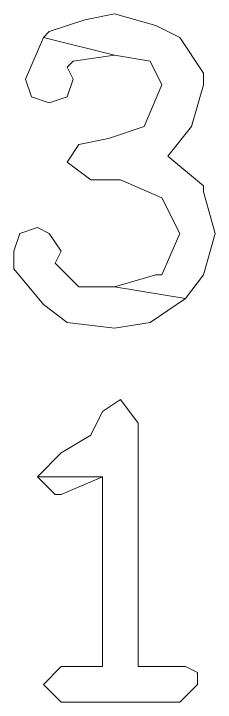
# Model space of a CAD drawing. Extents: x 3411 to 238236, y 6926 to 86361.
# Drawn here: x 161559.6 to 161586.1, y 36271.1 to 36361.4 of the extents above; entities that cross this region are included whole.
import ezdxf

# ---------------------------------------------------------------- set-up
doc = ezdxf.new("R2010")
doc.units = 13
doc.header["$MEASUREMENT"] = 0
doc.layers.add('L3D0 Base', color=3, linetype='Continuous')

msp = doc.modelspace()

# ---------------------------------------------------------------- linework, layer by layer
at = {"layer": 'L3D0 Base', "lineweight": 0}
for points in [[(161572.887, 36361.446), (161568.993, 36360.667), (161564.32, 36359.109), (161563.542, 36358.33), (161572.887, 36355.994), (161577.56, 36355.215), (161579.117, 36352.1), (161576.781, 36346.649), (161572.108, 36345.091), (161568.214, 36344.312), (161566.657, 36341.976), (161569.772, 36339.639), (161572.887, 36339.639), (161573.666, 36339.639), (161579.117, 36337.303), (161581.454, 36332.63), (161579.117, 36327.179), (161578.339, 36327.179), (161572.887, 36325.621), (161582.233, 36324.064), (161584.569, 36327.179), (161586.127, 36332.63), (161586.127, 36332.63), (161584.569, 36338.082), (161584.569, 36338.861), (161579.896, 36342.755), (161583.011, 36346.649), (161584.569, 36352.1), (161584.569, 36353.658), (161581.454, 36358.33), (161578.339, 36359.888)], [(161563.542, 36358.33), (161561.205, 36352.879), (161561.984, 36350.542), (161564.32, 36349.764), (161566.657, 36350.542), (161567.435, 36352.879), (161566.657, 36354.436), (161567.435, 36355.215), (161572.887, 36355.994)], [(161562.763, 36333.409), (161560.426, 36332.63), (161559.648, 36330.294), (161559.648, 36327.957), (161563.542, 36323.285), (161566.657, 36320.948), (161572.887, 36320.17), (161577.56, 36320.948), (161582.233, 36324.064), (161572.887, 36325.621), (161568.214, 36325.621), (161565.099, 36328.736), (161565.878, 36330.294), (161564.32, 36332.63)], [(161573.666, 36310.824), (161571.329, 36309.266), (161569.772, 36306.151), (161565.878, 36303.815), (161562.763, 36300.7), (161571.329, 36300.7), (161571.329, 36275.778), (161565.878, 36275.778), (161563.542, 36273.442), (161565.878, 36271.106), (161581.454, 36271.106), (161583.79, 36273.442), (161583.79, 36275), (161582.233, 36275.778), (161581.454, 36275.778), (161576.002, 36275.778), (161576.002, 36307.709)], [(161562.763, 36300.7), (161565.099, 36298.363), (161565.878, 36298.363), (161571.329, 36300.7)]]:
    msp.add_lwpolyline(points, close=True, dxfattribs=at)

doc.saveas('drawing.dxf')
